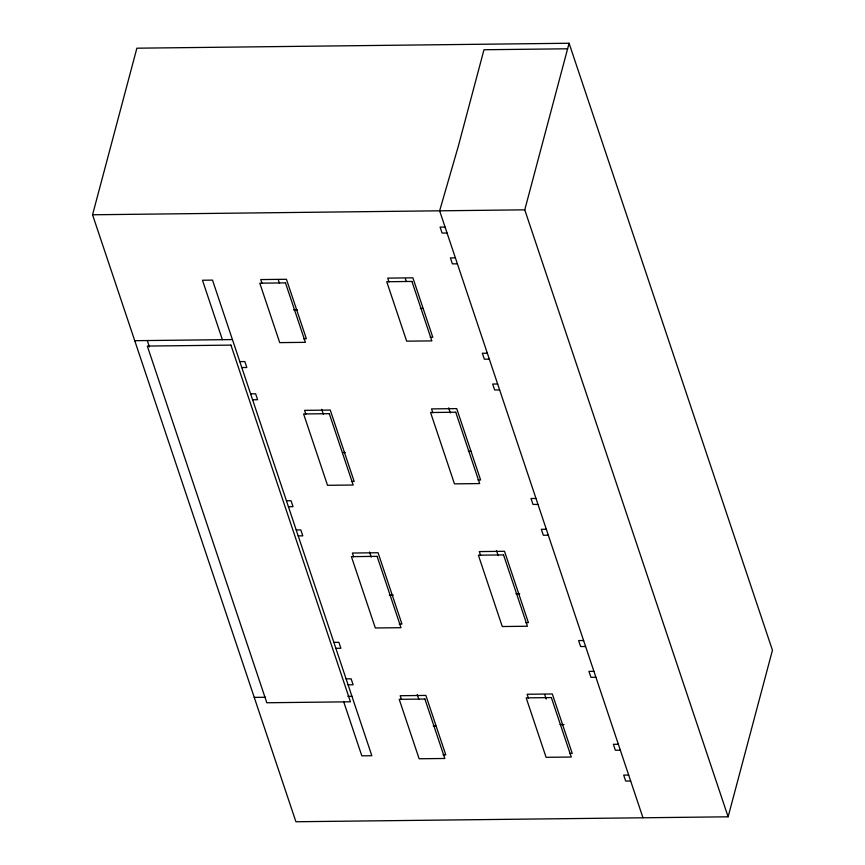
<?xml version="1.0" encoding="UTF-8"?>
<svg xmlns="http://www.w3.org/2000/svg" width="865" height="865" viewBox="0 0 865 865"><rect width="100%" height="100%" fill="white"/><g stroke="black" fill="none" stroke-linecap="round" stroke-linejoin="round"><path stroke-width="1.3" d="M92.555 214.779L136.875 48.191L569.084 43.25L772.445 650.221L728.125 816.809L295.917 821.75L92.555 214.779L524.763 209.838L728.125 816.809M524.763 209.838L569.084 43.25M567.613 48.786L483.978 49.748L458.277 146.369L439.625 210.811L642.987 817.782M293.57 309.886L297.441 309.843M420.347 308.437L422.834 308.416M134.735 340.691L232.426 339.567M303.647 338.756L306.351 338.723L286.434 279.276L260.754 279.568L262.03 283.363M430.154 337.307L432.803 337.285L412.886 277.827L387.715 278.119L388.98 281.914M239.81 361.613L244.827 361.559L246.817 367.506L241.8 367.56M250.601 393.824L255.618 393.77L257.608 399.716L252.591 399.771M342.659 452.557L345.232 452.525M468.311 451.119L470.884 451.087M351.45 481.437L354.153 481.405L330.257 410.064L304.577 410.356L305.853 414.184M477.956 479.989L480.605 479.956L456.709 408.615L431.527 408.907L432.814 412.735M286.434 500.792L291.029 500.738L293.03 506.674L288.423 506.728M296.208 529.953L300.804 529.899L302.793 535.846L298.198 535.9M389.272 595.25L393.218 595.196M515.962 593.801L519.714 593.758M399.252 624.108L401.955 624.087L378.059 552.746L352.379 553.038L353.655 556.855M525.758 622.67L528.407 622.638L504.511 551.297L479.329 551.589L480.616 555.406M333.868 642.371L338.885 642.317L340.875 648.263L335.858 648.317M346.108 678.884L351.125 678.83L353.115 684.777L348.098 684.831M254.245 697.385L265.533 697.255M347.871 696.314L351.925 696.271M433.235 726.027L435.938 726.005M560.087 724.578L564.067 724.535M443.075 754.896L445.778 754.875L425.861 695.417L400.181 695.72L401.457 699.515M569.581 753.458L572.23 753.426L552.313 693.979L527.131 694.26L528.407 698.055M445.086 227.095L440.08 227.084L442.08 233.031L447.075 233.042M455.401 257.9L450.406 257.889L452.395 263.836L457.39 263.847M487.341 353.234L482.346 353.223L484.335 359.17L489.331 359.18M497.667 384.038L492.661 384.028L494.661 389.964L499.656 389.985M536.008 498.489L531.013 498.478L533.002 504.425L537.998 504.436M546.334 529.293L541.328 529.283L543.328 535.23L548.324 535.24M583.605 640.565L578.609 640.554L580.61 646.512L585.605 646.523M593.931 671.37L588.935 671.348L590.925 677.295L595.92 677.306M618.367 744.3L613.371 744.289L615.361 750.236L620.356 750.247M628.682 775.105L623.687 775.094L625.676 781.041L630.672 781.052M405.382 278.703L406.258 281.309M448.654 407.869L450.362 412.962M496.456 550.54L498.164 555.633M546.204 699.028L544.734 694.649M278.238 279.59L279.514 283.385M321.704 409.318L323.413 414.411M369.506 551.989L371.215 557.092M417.244 694.476L418.93 699.536M222.381 339.686L202.464 280.238L212.509 280.119L371.842 755.718L361.808 755.826L343.589 701.439M147.288 340.54L149.429 346.941M285.472 282.887L259.803 283.179L279.719 342.627L305.388 342.335L285.472 282.887M411.924 281.439L386.752 281.731L406.669 341.178L431.84 340.886L411.924 281.439M230.944 345.113L147.32 346.065L266.82 702.758L350.455 701.807L230.944 345.113M329.295 413.675L303.615 413.967L327.521 485.308L353.19 485.016L329.295 413.675M455.747 412.227L430.575 412.519L454.471 483.859L479.643 483.567L455.747 412.227M377.097 556.346L351.417 556.649L375.324 627.979L400.992 627.687L377.097 556.346M503.549 554.908L478.377 555.189L502.273 626.53L527.445 626.249L503.549 554.908M424.899 699.028L399.219 699.32L419.136 758.767L444.815 758.475L424.899 699.028M551.351 697.579L526.179 697.871L546.096 757.318L571.268 757.037L551.351 697.579"/></g></svg>
